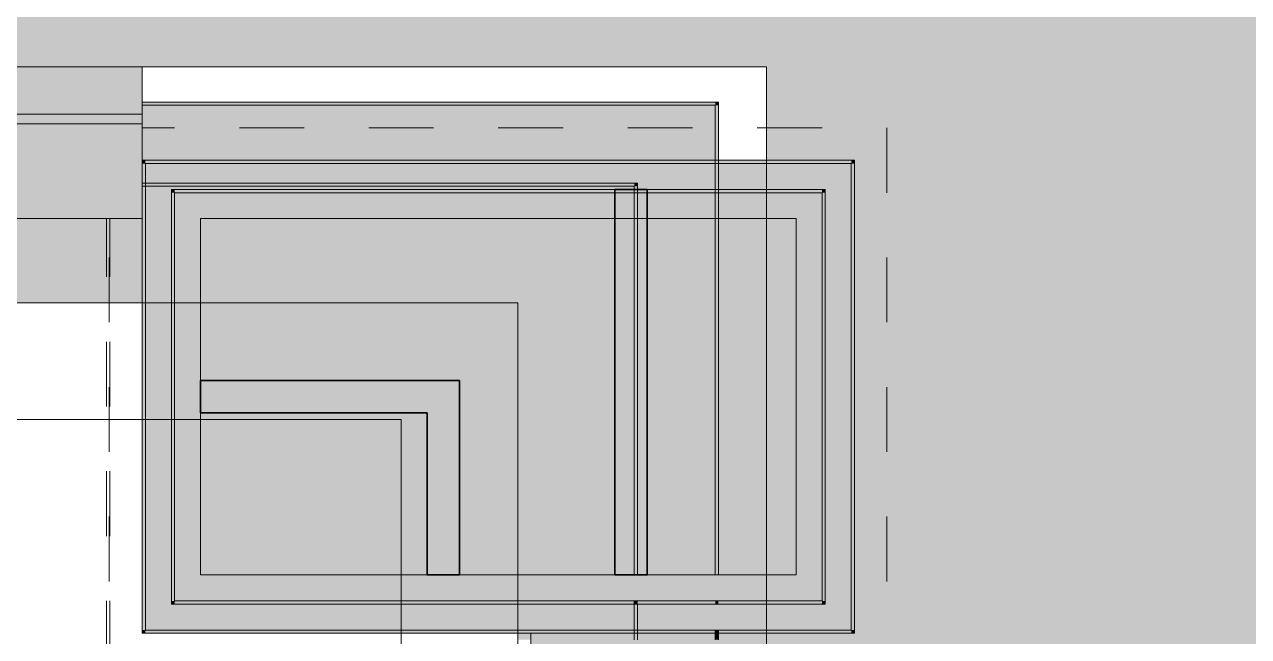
# Model space of a CAD drawing. Header units: metres. Extents: x -208 to 1512, y -277 to 123.
# Drawn here: x 1484.661 to 1486.552, y -240.983 to -240.038 of the extents above; entities that cross this region are included whole.
import ezdxf

# ---------------------------------------------------------------- set-up
doc = ezdxf.new("R2010")
doc.units = ezdxf.units.M
doc.header["$MEASUREMENT"] = 0
doc.linetypes.add('Untersicht', pattern=[0.2, 0.1, -0.1])
doc.linetypes.add('Wipeout_Contour', pattern=[1, 0, -1])
for name, color, linetype in [('110 Wand Aussen', 7, 'Continuous'), ('112 Wand Aussen - Schachtwände', 7, 'Continuous'), ('140 Brüstung', 7, 'Continuous'), ('430 Aufzug', 7, 'Continuous'), ('905 VP Beschriftung Übersicht.Übersicht', 7, 'Continuous')]:
    doc.layers.add(name, color=color, linetype=linetype)

# ---------------------------------------------------------------- blocks, each defined once
blk = doc.blocks.new('Wand_2_3', base_point=(1483.6232, -240.6478))
at = {"color": 254, "linetype": 'Wipeout_Contour', "lineweight": 0, "ltscale": 4513.837302}
blk.add_wipeout([(1485.3732, -240.5178), (1485.4232, -240.5178), (1485.4232, -240.4678)], dxfattribs=at).dxf.layer = '430 Aufzug'
at = {"color": 254, "linetype": 'Wipeout_Contour', "lineweight": 0, "ltscale": 4513.659857}
blk.add_wipeout([(1485.2432, -240.6478), (1485.3732, -240.6478), (1485.3732, -240.5178)], dxfattribs=at).dxf.layer = '430 Aufzug'
at = {"color": 254, "linetype": 'Wipeout_Contour', "lineweight": 0, "ltscale": 6015.152973}
blk.add_wipeout([(1483.4932, -240.4678), (1483.4932, -240.5178), (1485.3732, -240.5178), (1485.3732, -240.4678)], dxfattribs=at).dxf.layer = '430 Aufzug'
at = {"color": 254, "linetype": 'Wipeout_Contour', "lineweight": 0, "ltscale": 4514.607276}
blk.add_wipeout([(1485.3732, -240.4678), (1485.3732, -240.5178), (1485.4232, -240.4678)], dxfattribs=at).dxf.layer = '430 Aufzug'
at = {"color": 254, "linetype": 'Wipeout_Contour', "lineweight": 0, "ltscale": 6015.210534}
blk.add_wipeout([(1485.2432, -240.5178), (1483.6232, -240.5178), (1483.6232, -240.6478), (1485.2432, -240.6478)], dxfattribs=at).dxf.layer = '430 Aufzug'
at = {"layer": '430 Aufzug', "color": 7, "linetype": 'Continuous', "lineweight": 18, "flags": 128}
for points in [[(1485.4232, -240.4678), (1483.4932, -240.4678)], [(1485.4232, -240.4678), (1485.4232, -240.5178)]]:
    blk.add_lwpolyline(points, dxfattribs=at)
at = {"color": 254, "linetype": 'Wipeout_Contour', "lineweight": 0, "ltscale": 4514.337988}
blk.add_wipeout([(1485.2432, -240.5178), (1485.2432, -240.6478), (1485.3732, -240.5178)], dxfattribs=at).dxf.layer = '430 Aufzug'
at = {"layer": '430 Aufzug', "color": 7, "linetype": 'Continuous', "lineweight": 18, "flags": 128}
blk.add_lwpolyline([(1483.6232, -240.6478), (1485.2432, -240.6478)], dxfattribs=at)
blk = doc.blocks.new('Wand_3_3', base_point=(1485.2432, -240.6478))
at = {"color": 254, "linetype": 'Wipeout_Contour', "lineweight": 0, "ltscale": 4515.711774}
blk.add_wipeout([(1485.3732, -242.4217), (1485.3732, -242.4578), (1485.4232, -242.4578)], dxfattribs=at).dxf.layer = '430 Aufzug'
at = {"color": 254, "linetype": 'Wipeout_Contour', "lineweight": 0, "ltscale": 6019.958562}
blk.add_wipeout([(1485.2432, -242.3278), (1485.2432, -242.4578), (1485.3732, -242.4578), (1485.3732, -242.4217)], dxfattribs=at).dxf.layer = '430 Aufzug'
at = {"layer": '430 Aufzug', "color": 7, "linetype": 'Continuous', "lineweight": 18, "flags": 128}
for points in [[(1485.3732, -242.4578), (1485.2432, -242.4578)], [(1485.4232, -242.4578), (1485.3732, -242.4578)]]:
    blk.add_lwpolyline(points, dxfattribs=at)
at = {"color": 254, "linetype": 'Wipeout_Contour', "lineweight": 0, "ltscale": 6019.560009}
blk.add_wipeout([(1485.4232, -242.3278), (1485.4232, -240.5178), (1485.3732, -240.5178), (1485.3732, -242.3278)], dxfattribs=at).dxf.layer = '430 Aufzug'
at = {"layer": '430 Aufzug', "color": 7, "linetype": 'Continuous', "lineweight": 18, "flags": 128}
blk.add_lwpolyline([(1485.4232, -242.3278), (1485.4232, -240.5178)], dxfattribs=at)
at = {"color": 254, "linetype": 'Wipeout_Contour', "lineweight": 0, "ltscale": 6019.246239}
blk.add_wipeout([(1485.3732, -242.3278), (1485.3732, -240.6478), (1485.2432, -240.6478), (1485.2432, -242.3278)], dxfattribs=at).dxf.layer = '430 Aufzug'
at = {"color": 254, "linetype": 'Wipeout_Contour', "lineweight": 0, "ltscale": 4514.344237}
blk.add_wipeout([(1485.2432, -242.3278), (1485.3732, -242.4217), (1485.3732, -242.3278)], dxfattribs=at).dxf.layer = '430 Aufzug'
at = {"layer": '430 Aufzug', "color": 7, "linetype": 'Continuous', "lineweight": 18, "flags": 128}
blk.add_lwpolyline([(1485.2432, -240.6478), (1485.2432, -242.3278)], dxfattribs=at)
blk = doc.blocks.new('Wand_6_3', base_point=(1485.7332, -240.9878))
at = {"layer": '110 Wand Aussen', "linetype": 'Continuous', "lineweight": 0, "true_color": 0x000000}
for points in [[(1485.7282, -240.1628), (1485.7282, -240.8878), (1485.7332, -240.8878), (1485.7332, -240.1628)], [(1485.6032, -240.2878), (1485.6032, -240.8878), (1485.6082, -240.8878), (1485.6082, -240.2878)], [(1485.6082, -240.2828), (1485.6082, -240.8878), (1485.7282, -240.8878), (1485.7282, -240.2828)], [(1485.4232, -240.4678), (1485.4232, -240.8878), (1485.6032, -240.8878), (1485.6032, -240.4678)], [(1485.4232, -240.9278), (1485.4232, -240.9878), (1485.6032, -240.9878), (1485.6032, -240.9278)], [(1485.6032, -240.9278), (1485.6032, -240.9328), (1485.6082, -240.9328), (1485.6082, -240.9278)], [(1485.6032, -240.9328), (1485.6032, -240.9878), (1485.6082, -240.9878), (1485.6082, -240.9328)], [(1485.6082, -240.9328), (1485.6082, -240.9728), (1485.7282, -240.9728), (1485.7282, -240.9328)], [(1485.6082, -240.9728), (1485.6082, -240.9878), (1485.7282, -240.9878), (1485.7282, -240.9728)], [(1485.7282, -240.9728), (1485.7282, -240.9878), (1485.7332, -240.9878), (1485.7332, -240.9728)]]:
    blk.add_hatch(color=18, dxfattribs=at).paths.add_polyline_path(points)
at = {"layer": '110 Wand Aussen', "color": 7, "linetype": 'Continuous', "lineweight": 13}
for p, q in [((1485.7282, -240.2828), (1485.7282, -240.1628)), ((1485.6082, -240.2878), (1485.6082, -240.2828)), ((1485.6082, -240.8878), (1485.6082, -240.2878)), ((1485.7282, -240.8878), (1485.7282, -240.2828)), ((1485.6032, -240.8878), (1485.4232, -240.8878)), ((1485.6082, -240.8878), (1485.6032, -240.8878)), ((1485.7282, -240.8878), (1485.6082, -240.8878)), ((1485.7332, -240.8878), (1485.7282, -240.8878)), ((1485.4232, -240.9278), (1485.6032, -240.9278)), ((1485.6032, -240.9278), (1485.6082, -240.9278)), ((1485.6082, -240.9328), (1485.7282, -240.9328)), ((1485.6082, -240.9878), (1485.6082, -240.9328)), ((1485.7282, -240.9728), (1485.7332, -240.9728)), ((1485.7282, -240.9878), (1485.7282, -240.9728))]:
    blk.add_line(p, q, dxfattribs=at)
at = {"layer": '110 Wand Aussen', "color": 7, "linetype": 'Continuous', "lineweight": 18}
for p, q in [((1485.6032, -240.4678), (1485.6032, -240.2878)), ((1485.6032, -240.8878), (1485.6032, -240.4678)), ((1485.6032, -240.9878), (1485.6032, -240.9278))]:
    blk.add_line(p, q, dxfattribs=at)
at = {"layer": '110 Wand Aussen', "color": 7, "linetype": 'Continuous', "lineweight": 13, "flags": 128}
for points in [[(1485.7332, -240.8878), (1485.7332, -240.1628)], [(1485.7332, -240.9878), (1485.7332, -240.9728)]]:
    blk.add_lwpolyline(points, dxfattribs=at)
at = {"layer": '110 Wand Aussen', "color": 7, "linetype": 'Continuous', "lineweight": 18, "flags": 128}
blk.add_lwpolyline([(1485.4232, -240.4678), (1485.4232, -240.9878)], dxfattribs=at)
blk = doc.blocks.new('Dachfläche_81_3', base_point=(1485.9932, -240.1978))
at = {"layer": '112 Wand Aussen - Schachtwände', "color": 7, "linetype": 'Untersicht', "lineweight": 13, "flags": 128}
for points in [[(1484.7932, -240.1978), (1484.7923, -240.1978), (1484.7879, -240.1978)], [(1484.7879, -241.0278), (1484.7879, -240.1978)], [(1484.7923, -240.1978), (1484.7923, -241.0278)], [(1484.7932, -240.1978), (1485.9932, -240.1978)], [(1484.7932, -241.0278), (1484.7932, -240.1978)], [(1485.9932, -240.1978), (1485.9932, -241.0278)], [(1484.7932, -241.0278), (1484.7923, -241.0278), (1484.7879, -241.0278)], [(1485.9932, -241.0278), (1484.7932, -241.0278)]]:
    blk.add_lwpolyline(points, dxfattribs=at)
blk = doc.blocks.new('Wand_61_3', base_point=(1483.1332, -240.1578))
at = {"layer": '110 Wand Aussen', "linetype": 'Continuous', "lineweight": 0, "true_color": 0x000000}
for points in [[(1483.1382, -240.1628), (1483.1332, -240.1578), (1483.1332, -240.1628)], [(1483.1382, -240.1578), (1483.1332, -240.1578), (1483.1382, -240.1628)], [(1483.1382, -240.1628), (1484.8432, -240.1628), (1484.8432, -240.1578), (1483.1382, -240.1578)], [(1483.2582, -240.2828), (1483.1382, -240.1628), (1483.1382, -240.2828)], [(1483.2582, -240.1628), (1483.1382, -240.1628), (1483.2582, -240.2828)], [(1483.2582, -240.2828), (1484.8432, -240.2828), (1484.8432, -240.1628), (1483.2582, -240.1628)], [(1483.2632, -240.2878), (1483.2582, -240.2828), (1483.2582, -240.2878)], [(1483.2632, -240.2828), (1483.2582, -240.2828), (1483.2632, -240.2878)], [(1483.2632, -240.2878), (1484.8432, -240.2878), (1484.8432, -240.2828), (1483.2632, -240.2828)], [(1483.4432, -240.4678), (1483.2632, -240.2878), (1483.2632, -240.4678)], [(1483.4432, -240.2878), (1483.2632, -240.2878), (1483.4432, -240.4678)], [(1483.4432, -240.4678), (1484.8432, -240.4678), (1484.8432, -240.2878), (1483.4432, -240.2878)]]:
    blk.add_hatch(color=18, dxfattribs=at).paths.add_polyline_path(points)
at = {"layer": '110 Wand Aussen', "color": 7, "linetype": 'Continuous', "lineweight": 13}
for p, q in [((1483.1382, -240.1628), (1483.1382, -240.2828)), ((1483.2582, -240.1628), (1483.1382, -240.1628)), ((1484.8432, -240.1628), (1483.2582, -240.1628)), ((1483.2582, -240.2828), (1483.2582, -240.2878)), ((1483.2632, -240.2828), (1483.2582, -240.2828)), ((1484.8432, -240.2828), (1483.2632, -240.2828))]:
    blk.add_line(p, q, dxfattribs=at)
at = {"layer": '110 Wand Aussen', "color": 7, "linetype": 'Continuous', "lineweight": 18}
for p, q in [((1483.2632, -240.2878), (1483.2632, -240.4678)), ((1483.4432, -240.2878), (1483.2632, -240.2878)), ((1484.8432, -240.2878), (1483.4432, -240.2878))]:
    blk.add_line(p, q, dxfattribs=at)
at = {"layer": '110 Wand Aussen', "color": 7, "linetype": 'Continuous', "lineweight": 13, "flags": 128}
for points in [[(1483.1332, -240.1578), (1483.1332, -240.1628)], [(1484.8432, -240.1578), (1483.1332, -240.1578)]]:
    blk.add_lwpolyline(points, dxfattribs=at)
at = {"layer": '110 Wand Aussen', "color": 7, "linetype": 'Continuous', "lineweight": 18, "flags": 128}
blk.add_lwpolyline([(1483.4432, -240.4678), (1484.8432, -240.4678)], dxfattribs=at)
blk = doc.blocks.new('Wand_62_3', base_point=(1484.9332, -240.8878))
at = {"layer": '112 Wand Aussen - Schachtwände', "linetype": 'Continuous', "lineweight": 0, "true_color": 0x000000}
for points in [[(1484.9332, -240.9278), (1485.4432, -240.9278), (1485.4432, -240.8878), (1484.9332, -240.8878)], [(1484.8882, -240.9328), (1484.8882, -240.9728), (1485.4432, -240.9728), (1485.4432, -240.9328)], [(1484.8932, -240.9328), (1485.4432, -240.9328), (1485.4432, -240.9278), (1484.8932, -240.9278)], [(1484.8482, -240.9728), (1484.8482, -240.9778), (1485.4432, -240.9778), (1485.4432, -240.9728)]]:
    blk.add_hatch(color=18, dxfattribs=at).paths.add_polyline_path(points)
at = {"layer": '112 Wand Aussen - Schachtwände', "color": 7, "linetype": 'Continuous', "lineweight": 13}
for p, q in [((1484.8882, -240.9328), (1484.8932, -240.9328)), ((1484.8932, -240.9278), (1484.9332, -240.9278)), ((1484.8932, -240.9328), (1485.4432, -240.9328)), ((1484.9332, -240.9278), (1485.4432, -240.9278)), ((1484.8482, -240.9728), (1484.8882, -240.9728)), ((1484.8882, -240.9728), (1485.4432, -240.9728))]:
    blk.add_line(p, q, dxfattribs=at)
at = {"layer": '112 Wand Aussen - Schachtwände', "color": 7, "linetype": 'Continuous', "lineweight": 13, "flags": 128}
for points in [[(1485.4432, -240.8878), (1484.9332, -240.8878)], [(1484.8482, -240.9778), (1485.4432, -240.9778)]]:
    blk.add_lwpolyline(points, dxfattribs=at)
blk = doc.blocks.new('Wand_63_3', base_point=(1484.9332, -240.6378))
at = {"layer": '112 Wand Aussen - Schachtwände', "linetype": 'Continuous', "lineweight": 0, "true_color": 0x000000}
for points in [[(1484.8432, -240.4678), (1484.8432, -240.6378), (1484.8482, -240.6378), (1484.8482, -240.4678)], [(1484.8482, -240.4678), (1484.8482, -240.6378), (1484.8882, -240.6378), (1484.8882, -240.4678)], [(1484.8882, -240.4678), (1484.8882, -240.6378), (1484.8932, -240.6378), (1484.8932, -240.4678)], [(1484.8932, -240.4678), (1484.8932, -240.6378), (1484.9332, -240.6378), (1484.9332, -240.4678)]]:
    blk.add_hatch(color=18, dxfattribs=at).paths.add_polyline_path(points)
at = {"layer": '112 Wand Aussen - Schachtwände', "color": 7, "linetype": 'Continuous', "lineweight": 13}
for p, q in [((1484.8482, -240.4678), (1484.8482, -240.6378)), ((1484.8882, -240.4678), (1484.8882, -240.6378)), ((1484.8932, -240.4678), (1484.8932, -240.6378))]:
    blk.add_line(p, q, dxfattribs=at)
at = {"layer": '112 Wand Aussen - Schachtwände', "color": 7, "linetype": 'Continuous', "lineweight": 13, "flags": 128}
for points in [[(1484.8432, -240.4678), (1484.8432, -240.6378)], [(1484.9332, -240.6378), (1484.9332, -240.4678)]]:
    blk.add_lwpolyline(points, dxfattribs=at)
blk = doc.blocks.new('Wand_64_3', base_point=(1485.6232, -240.8878))
at = {"layer": '112 Wand Aussen - Schachtwände', "linetype": 'Continuous', "lineweight": 0, "true_color": 0x000000}
for points in [[(1485.4232, -240.8878), (1485.4232, -240.9278), (1485.6032, -240.9278), (1485.6032, -240.8878)], [(1485.6032, -240.8878), (1485.6032, -240.9278), (1485.6082, -240.9278), (1485.6082, -240.8878)], [(1485.6082, -240.8878), (1485.6082, -240.9278), (1485.7282, -240.9278), (1485.7282, -240.8878)], [(1485.8532, -240.8878), (1485.6232, -240.8878), (1485.6232, -240.9278), (1485.8532, -240.9278)], [(1485.7282, -240.8878), (1485.7282, -240.9278), (1485.7332, -240.9278), (1485.7332, -240.8878)], [(1485.6082, -240.9278), (1485.6082, -240.9328), (1485.7282, -240.9328), (1485.7282, -240.9278)], [(1485.8932, -240.9278), (1485.6232, -240.9278), (1485.6232, -240.9328), (1485.8932, -240.9328)], [(1485.8982, -240.9328), (1485.6232, -240.9328), (1485.6232, -240.9728), (1485.8982, -240.9728)], [(1485.7282, -240.9278), (1485.7282, -240.9328), (1485.7332, -240.9328), (1485.7332, -240.9278)], [(1485.7282, -240.9328), (1485.7282, -240.9728), (1485.7332, -240.9728), (1485.7332, -240.9328)], [(1485.9382, -240.9728), (1485.6232, -240.9728), (1485.6232, -240.9778), (1485.9382, -240.9778)]]:
    blk.add_hatch(color=18, dxfattribs=at).paths.add_polyline_path(points)
at = {"layer": '110 Wand Aussen', "color": 7, "linetype": 'Continuous', "lineweight": 13}
for p, q in [((1485.6032, -240.8878), (1485.4232, -240.8878)), ((1485.6082, -240.8878), (1485.6032, -240.8878)), ((1485.7282, -240.8878), (1485.6082, -240.8878)), ((1485.7332, -240.8878), (1485.7282, -240.8878)), ((1485.4232, -240.9278), (1485.6032, -240.9278)), ((1485.6032, -240.9278), (1485.6082, -240.9278)), ((1485.6082, -240.9278), (1485.7282, -240.9278)), ((1485.6082, -240.9328), (1485.7282, -240.9328)), ((1485.7282, -240.9278), (1485.7332, -240.9278)), ((1485.7282, -240.9328), (1485.7332, -240.9328)), ((1485.7282, -240.9728), (1485.7332, -240.9728))]:
    blk.add_line(p, q, dxfattribs=at)
at = {"layer": '112 Wand Aussen - Schachtwände', "color": 7, "linetype": 'Continuous', "lineweight": 13}
for p, q in [((1485.6232, -240.9278), (1485.8532, -240.9278)), ((1485.6232, -240.9328), (1485.8932, -240.9328)), ((1485.8532, -240.9278), (1485.8932, -240.9278)), ((1485.8932, -240.9328), (1485.8982, -240.9328)), ((1485.6232, -240.9728), (1485.8982, -240.9728)), ((1485.8982, -240.9728), (1485.9382, -240.9728))]:
    blk.add_line(p, q, dxfattribs=at)
at = {"layer": '112 Wand Aussen - Schachtwände', "color": 7, "linetype": 'Continuous', "lineweight": 13, "flags": 128}
for points in [[(1485.8532, -240.8878), (1485.6232, -240.8878)], [(1485.6232, -240.9778), (1485.9382, -240.9778)]]:
    blk.add_lwpolyline(points, dxfattribs=at)
blk = doc.blocks.new('Wand_67_3', base_point=(1484.8432, -240.1578))
at = {"layer": '110 Wand Aussen', "linetype": 'Continuous', "lineweight": 0, "true_color": 0x000000}
for points in [[(1485.7282, -240.1578), (1484.8432, -240.1578), (1484.8432, -240.1628), (1485.7282, -240.1628)], [(1485.7282, -240.1628), (1485.7332, -240.1628), (1485.7332, -240.1578)], [(1485.7282, -240.1628), (1485.7332, -240.1578), (1485.7282, -240.1578)], [(1485.6082, -240.1628), (1484.8432, -240.1628), (1484.8432, -240.2828), (1485.6082, -240.2828)], [(1485.6082, -240.2828), (1485.7282, -240.2828), (1485.7282, -240.1628)], [(1485.6082, -240.2828), (1485.7282, -240.1628), (1485.6082, -240.1628)], [(1485.6032, -240.2828), (1484.8432, -240.2828), (1484.8432, -240.2878), (1485.6032, -240.2878)], [(1485.4232, -240.2878), (1484.8432, -240.2878), (1484.8432, -240.4678), (1485.4232, -240.4678)], [(1485.4232, -240.4678), (1485.6032, -240.4678), (1485.6032, -240.2878)], [(1485.4232, -240.4678), (1485.6032, -240.2878), (1485.4232, -240.2878)], [(1485.6032, -240.2878), (1485.6082, -240.2878), (1485.6082, -240.2828)], [(1485.6032, -240.2878), (1485.6082, -240.2828), (1485.6032, -240.2828)]]:
    blk.add_hatch(color=18, dxfattribs=at).paths.add_polyline_path(points)
at = {"layer": '110 Wand Aussen', "color": 7, "linetype": 'Continuous', "lineweight": 13}
for p, q in [((1485.6082, -240.1628), (1484.8432, -240.1628)), ((1485.7282, -240.1628), (1485.6082, -240.1628)), ((1485.7282, -240.2828), (1485.7282, -240.1628)), ((1485.6032, -240.2828), (1484.8432, -240.2828)), ((1485.6082, -240.2828), (1485.6032, -240.2828)), ((1485.6082, -240.2878), (1485.6082, -240.2828))]:
    blk.add_line(p, q, dxfattribs=at)
at = {"layer": '110 Wand Aussen', "color": 7, "linetype": 'Continuous', "lineweight": 18}
for p, q in [((1485.4232, -240.2878), (1484.8432, -240.2878)), ((1485.6032, -240.2878), (1485.4232, -240.2878)), ((1485.6032, -240.4678), (1485.6032, -240.2878))]:
    blk.add_line(p, q, dxfattribs=at)
at = {"layer": '110 Wand Aussen', "color": 7, "linetype": 'Continuous', "lineweight": 13, "flags": 128}
for points in [[(1485.7332, -240.1578), (1484.8432, -240.1578)], [(1485.7332, -240.1578), (1485.7332, -240.1628)]]:
    blk.add_lwpolyline(points, dxfattribs=at)
at = {"layer": '110 Wand Aussen', "color": 7, "linetype": 'Continuous', "lineweight": 18, "flags": 128}
blk.add_lwpolyline([(1484.8432, -240.4678), (1485.4232, -240.4678)], dxfattribs=at)
blk = doc.blocks.new('Wand_76_3', base_point=(1484.9332, -240.8878))
at = {"layer": '112 Wand Aussen - Schachtwände', "linetype": 'Continuous', "lineweight": 0, "true_color": 0x000000}
for points in [[(1484.8482, -240.9728), (1484.8482, -240.6378), (1484.8432, -240.6378), (1484.8432, -240.9728)], [(1484.8882, -240.9328), (1484.8882, -240.6378), (1484.8482, -240.6378), (1484.8482, -240.9328)], [(1484.8932, -240.9278), (1484.8932, -240.6378), (1484.8882, -240.6378), (1484.8882, -240.9278)], [(1484.9332, -240.8878), (1484.9332, -240.6378), (1484.8932, -240.6378), (1484.8932, -240.8878)], [(1484.9332, -240.8878), (1484.8932, -240.9278), (1484.9332, -240.9278)], [(1484.8932, -240.8878), (1484.8932, -240.9278), (1484.9332, -240.8878)], [(1484.8482, -240.9728), (1484.8882, -240.9728), (1484.8882, -240.9328)], [(1484.8482, -240.9328), (1484.8482, -240.9728), (1484.8882, -240.9328)], [(1484.8932, -240.9278), (1484.8882, -240.9328), (1484.8932, -240.9328)], [(1484.8882, -240.9278), (1484.8882, -240.9328), (1484.8932, -240.9278)], [(1484.8432, -240.9778), (1484.8482, -240.9778), (1484.8482, -240.9728)], [(1484.8432, -240.9728), (1484.8432, -240.9778), (1484.8482, -240.9728)]]:
    blk.add_hatch(color=18, dxfattribs=at).paths.add_polyline_path(points)
at = {"layer": '112 Wand Aussen - Schachtwände', "color": 7, "linetype": 'Continuous', "lineweight": 13}
for p, q in [((1484.8482, -240.6378), (1484.8482, -240.9328)), ((1484.8882, -240.6378), (1484.8882, -240.9278)), ((1484.8932, -240.6378), (1484.8932, -240.8878)), ((1484.8932, -240.8878), (1484.8932, -240.9278)), ((1484.8482, -240.9328), (1484.8482, -240.9728)), ((1484.8882, -240.9278), (1484.8882, -240.9328)), ((1484.8882, -240.9328), (1484.8932, -240.9328)), ((1484.8932, -240.9278), (1484.9332, -240.9278)), ((1484.8482, -240.9728), (1484.8882, -240.9728))]:
    blk.add_line(p, q, dxfattribs=at)
at = {"layer": '112 Wand Aussen - Schachtwände', "color": 7, "linetype": 'Continuous', "lineweight": 13, "flags": 128}
for points in [[(1484.8432, -240.6378), (1484.8432, -240.9778)], [(1484.9332, -240.8878), (1484.9332, -240.6378)], [(1484.8432, -240.9778), (1484.8482, -240.9778)]]:
    blk.add_lwpolyline(points, dxfattribs=at)
blk = doc.blocks.new('Wand_77_3', base_point=(1485.8532, -240.8878))
at = {"layer": '112 Wand Aussen - Schachtwände', "linetype": 'Continuous', "lineweight": 0, "true_color": 0x000000}
for points in [[(1485.8982, -240.2928), (1485.9382, -240.2528), (1485.8982, -240.2528)], [(1485.8982, -240.2928), (1485.9382, -240.2928), (1485.9382, -240.2528)], [(1485.9382, -240.2528), (1485.9432, -240.2478), (1485.9382, -240.2478)], [(1485.9382, -240.2528), (1485.9432, -240.2528), (1485.9432, -240.2478)], [(1485.9382, -240.2528), (1485.9382, -240.9728), (1485.9432, -240.9728), (1485.9432, -240.2528)], [(1485.8932, -240.2978), (1485.8982, -240.2928), (1485.8932, -240.2928)], [(1485.8932, -240.2978), (1485.8982, -240.2978), (1485.8982, -240.2928)], [(1485.8982, -240.2928), (1485.8982, -240.9328), (1485.9382, -240.9328), (1485.9382, -240.2928)], [(1485.8532, -240.3378), (1485.8932, -240.2978), (1485.8532, -240.2978)], [(1485.8532, -240.3378), (1485.8932, -240.3378), (1485.8932, -240.2978)], [(1485.8932, -240.2978), (1485.8932, -240.9278), (1485.8982, -240.9278), (1485.8982, -240.2978)], [(1485.8532, -240.3378), (1485.8532, -240.8878), (1485.8932, -240.8878), (1485.8932, -240.3378)], [(1485.8532, -240.9278), (1485.8932, -240.9278), (1485.8532, -240.8878)], [(1485.8532, -240.8878), (1485.8932, -240.9278), (1485.8932, -240.8878)], [(1485.8932, -240.9328), (1485.8982, -240.9328), (1485.8932, -240.9278)], [(1485.8932, -240.9278), (1485.8982, -240.9328), (1485.8982, -240.9278)], [(1485.8982, -240.9728), (1485.9382, -240.9728), (1485.8982, -240.9328)], [(1485.9382, -240.9328), (1485.8982, -240.9328), (1485.9382, -240.9728)], [(1485.9382, -240.9728), (1485.9382, -240.9778), (1485.9432, -240.9778)], [(1485.9382, -240.9728), (1485.9432, -240.9778), (1485.9432, -240.9728)]]:
    blk.add_hatch(color=18, dxfattribs=at).paths.add_polyline_path(points)
at = {"layer": '112 Wand Aussen - Schachtwände', "color": 7, "linetype": 'Continuous', "lineweight": 13}
for p, q in [((1485.9382, -240.2528), (1485.8982, -240.2528)), ((1485.9382, -240.2928), (1485.9382, -240.2528)), ((1485.8982, -240.2928), (1485.8932, -240.2928)), ((1485.8982, -240.2978), (1485.8982, -240.2928)), ((1485.9382, -240.9328), (1485.9382, -240.2928)), ((1485.8932, -240.2978), (1485.8532, -240.2978)), ((1485.8932, -240.3378), (1485.8932, -240.2978)), ((1485.8982, -240.9278), (1485.8982, -240.2978)), ((1485.8932, -240.8878), (1485.8932, -240.3378)), ((1485.8932, -240.9278), (1485.8932, -240.8878)), ((1485.8532, -240.9278), (1485.8932, -240.9278)), ((1485.8932, -240.9328), (1485.8982, -240.9328)), ((1485.8982, -240.9328), (1485.8982, -240.9278)), ((1485.9382, -240.9728), (1485.9382, -240.9328)), ((1485.8982, -240.9728), (1485.9382, -240.9728))]:
    blk.add_line(p, q, dxfattribs=at)
at = {"layer": '112 Wand Aussen - Schachtwände', "color": 7, "linetype": 'Continuous', "lineweight": 13, "flags": 128}
for points in [[(1485.9432, -240.2478), (1485.9382, -240.2478)], [(1485.9432, -240.9778), (1485.9432, -240.2478)], [(1485.8532, -240.3378), (1485.8532, -240.8878)], [(1485.9432, -240.9778), (1485.9382, -240.9778)]]:
    blk.add_lwpolyline(points, dxfattribs=at)
blk = doc.blocks.new('Wand_81_3', base_point=(1483.2632, -240.2878))
at = {"color": 254, "linetype": 'Wipeout_Contour', "lineweight": 0, "ltscale": 4508.235038}
blk.add_wipeout([(1483.3132, -240.3378), (1483.167, -240.1917), (1483.167, -240.3378)], dxfattribs=at).dxf.layer = '140 Brüstung'
at = {"color": 254, "linetype": 'Wipeout_Contour', "lineweight": 0, "ltscale": 4508.011988}
blk.add_wipeout([(1483.167, -240.1917), (1483.152, -240.1767), (1483.152, -240.1917)], dxfattribs=at).dxf.layer = '140 Brüstung'
at = {"color": 254, "linetype": 'Wipeout_Contour', "lineweight": 0, "ltscale": 6013.605353}
blk.add_wipeout([(1483.3132, -240.3378), (1484.8432, -240.3378), (1484.8432, -240.1917), (1483.3132, -240.1917)], dxfattribs=at).dxf.layer = '140 Brüstung'
at = {"layer": '140 Brüstung', "color": 7, "linetype": 'Continuous', "lineweight": 18, "flags": 128}
blk.add_lwpolyline([(1484.8432, -240.3378), (1484.8432, -240.3378)], dxfattribs=at)
at = {"color": 254, "linetype": 'Wipeout_Contour', "lineweight": 0, "ltscale": 4507.836114}
blk.add_wipeout([(1483.152, -240.1767), (1483.0788, -240.1034), (1483.0788, -240.1767)], dxfattribs=at).dxf.layer = '140 Brüstung'
at = {"color": 254, "linetype": 'Wipeout_Contour', "lineweight": 0, "ltscale": 4507.208913}
blk.add_wipeout([(1483.3132, -240.1917), (1483.167, -240.1917), (1483.3132, -240.3378)], dxfattribs=at).dxf.layer = '140 Brüstung'
at = {"layer": '140 Brüstung', "color": 7, "linetype": 'Continuous', "lineweight": 18}
blk.add_line((1483.3132, -240.3378), (1484.8432, -240.3378), dxfattribs=at)
at = {"layer": '140 Brüstung', "color": 7, "linetype": 'Continuous', "lineweight": 18, "flags": 128}
blk.add_lwpolyline([(1483.3132, -240.3378), (1484.8432, -240.3378)], dxfattribs=at)
at = {"color": 254, "linetype": 'Wipeout_Contour', "lineweight": 0, "ltscale": 6013.265278}
blk.add_wipeout([(1483.167, -240.1917), (1484.8432, -240.1917), (1484.8432, -240.1767), (1483.167, -240.1767)], dxfattribs=at).dxf.layer = '140 Brüstung'
at = {"layer": '140 Brüstung', "color": 7, "linetype": 'Continuous', "lineweight": 18, "flags": 128}
blk.add_lwpolyline([(1484.8432, -240.1917), (1484.8432, -240.3378)], dxfattribs=at)
at = {"color": 254, "linetype": 'Wipeout_Contour', "lineweight": 0, "ltscale": 4506.877399}
blk.add_wipeout([(1483.167, -240.1767), (1483.152, -240.1767), (1483.167, -240.1917)], dxfattribs=at).dxf.layer = '140 Brüstung'
at = {"layer": '140 Brüstung', "color": 7, "linetype": 'Continuous', "lineweight": 18}
blk.add_line((1483.167, -240.1917), (1484.8432, -240.1917), dxfattribs=at)
at = {"color": 254, "linetype": 'Wipeout_Contour', "lineweight": 0, "ltscale": 6013.207486}
blk.add_wipeout([(1483.152, -240.1767), (1484.8432, -240.1767), (1484.8432, -240.1034), (1483.152, -240.1034)], dxfattribs=at).dxf.layer = '140 Brüstung'
at = {"layer": '140 Brüstung', "color": 7, "linetype": 'Continuous', "lineweight": 18, "flags": 128}
for points in [[(1484.8432, -240.1034), (1484.8432, -240.1767)], [(1484.8432, -240.1767), (1484.8432, -240.1917)]]:
    blk.add_lwpolyline(points, dxfattribs=at)
at = {"color": 254, "linetype": 'Wipeout_Contour', "lineweight": 0, "ltscale": 4506.749711}
blk.add_wipeout([(1483.152, -240.1034), (1483.0788, -240.1034), (1483.152, -240.1767)], dxfattribs=at).dxf.layer = '140 Brüstung'
at = {"layer": '140 Brüstung', "color": 7, "linetype": 'Continuous', "lineweight": 18}
blk.add_line((1483.152, -240.1767), (1484.8432, -240.1767), dxfattribs=at)
at = {"layer": '140 Brüstung', "color": 7, "linetype": 'Continuous', "lineweight": 18, "flags": 128}
for points in [[(1483.0788, -240.1034), (1483.0788, -240.1767)], [(1484.8432, -240.1034), (1483.0788, -240.1034)]]:
    blk.add_lwpolyline(points, dxfattribs=at)
blk = doc.blocks.new('Wand_82_3', base_point=(1484.9332, -240.3378))
at = {"layer": '112 Wand Aussen - Schachtwände', "linetype": 'Continuous', "lineweight": 0, "true_color": 0x000000}
for points in [[(1484.8482, -240.2528), (1484.8432, -240.2478), (1484.8432, -240.2528)], [(1484.8482, -240.2478), (1484.8432, -240.2478), (1484.8482, -240.2528)], [(1484.8482, -240.2528), (1485.7532, -240.2528), (1485.7532, -240.2478), (1484.8482, -240.2478)], [(1484.8882, -240.2928), (1484.8482, -240.2528), (1484.8482, -240.2928)], [(1484.8882, -240.2528), (1484.8482, -240.2528), (1484.8882, -240.2928)], [(1484.8882, -240.2928), (1485.7532, -240.2928), (1485.7532, -240.2528), (1484.8882, -240.2528)], [(1484.8932, -240.2978), (1484.8882, -240.2928), (1484.8882, -240.2978)], [(1484.8932, -240.2928), (1484.8882, -240.2928), (1484.8932, -240.2978)], [(1484.8932, -240.2978), (1485.7532, -240.2978), (1485.7532, -240.2928), (1484.8932, -240.2928)], [(1484.9332, -240.3378), (1484.8932, -240.2978), (1484.8932, -240.3378)], [(1484.9332, -240.2978), (1484.8932, -240.2978), (1484.9332, -240.3378)], [(1484.9332, -240.3378), (1485.7532, -240.3378), (1485.7532, -240.2978), (1484.9332, -240.2978)]]:
    blk.add_hatch(color=18, dxfattribs=at).paths.add_polyline_path(points)
at = {"layer": '112 Wand Aussen - Schachtwände', "color": 7, "linetype": 'Continuous', "lineweight": 13}
for p, q in [((1484.8482, -240.2528), (1484.8482, -240.2928)), ((1484.8882, -240.2528), (1484.8482, -240.2528)), ((1485.7532, -240.2528), (1484.8882, -240.2528)), ((1484.8882, -240.2928), (1484.8882, -240.2978)), ((1484.8932, -240.2928), (1484.8882, -240.2928)), ((1485.7532, -240.2928), (1484.8932, -240.2928)), ((1484.8932, -240.2978), (1484.8932, -240.3378)), ((1484.9332, -240.2978), (1484.8932, -240.2978)), ((1485.7532, -240.2978), (1484.9332, -240.2978))]:
    blk.add_line(p, q, dxfattribs=at)
at = {"layer": '112 Wand Aussen - Schachtwände', "color": 7, "linetype": 'Continuous', "lineweight": 13, "flags": 128}
for points in [[(1484.8432, -240.2478), (1484.8432, -240.2528)], [(1485.7532, -240.2478), (1484.8432, -240.2478)], [(1484.9332, -240.3378), (1485.7532, -240.3378)]]:
    blk.add_lwpolyline(points, dxfattribs=at)
blk = doc.blocks.new('Wand_83_3', base_point=(1484.9332, -240.4678))
at = {"layer": '112 Wand Aussen - Schachtwände', "linetype": 'Continuous', "lineweight": 0, "true_color": 0x000000}
for points in [[(1484.8432, -240.2528), (1484.8432, -240.4678), (1484.8482, -240.4678), (1484.8482, -240.2528)], [(1484.8482, -240.2928), (1484.8482, -240.4678), (1484.8882, -240.4678), (1484.8882, -240.2928)], [(1484.8882, -240.2978), (1484.8882, -240.4678), (1484.8932, -240.4678), (1484.8932, -240.2978)], [(1484.8932, -240.3378), (1484.8932, -240.4678), (1484.9332, -240.4678), (1484.9332, -240.3378)]]:
    blk.add_hatch(color=18, dxfattribs=at).paths.add_polyline_path(points)
at = {"layer": '112 Wand Aussen - Schachtwände', "color": 7, "linetype": 'Continuous', "lineweight": 13}
for p, q in [((1484.8482, -240.2528), (1484.8482, -240.2928)), ((1484.8482, -240.2928), (1484.8482, -240.4678)), ((1484.8882, -240.2928), (1484.8882, -240.2978)), ((1484.8882, -240.2978), (1484.8882, -240.4678)), ((1484.8932, -240.2978), (1484.8932, -240.3378)), ((1484.8932, -240.3378), (1484.8932, -240.4678))]:
    blk.add_line(p, q, dxfattribs=at)
at = {"layer": '112 Wand Aussen - Schachtwände', "color": 7, "linetype": 'Continuous', "lineweight": 13, "flags": 128}
for points in [[(1484.8432, -240.2528), (1484.8432, -240.4678)], [(1484.9332, -240.4678), (1484.9332, -240.3378)]]:
    blk.add_lwpolyline(points, dxfattribs=at)
blk = doc.blocks.new('Wand_84_3', base_point=(1485.4432, -240.8878))
at = {"layer": '112 Wand Aussen - Schachtwände', "linetype": 'Continuous', "lineweight": 0, "true_color": 0x000000}
for points in [[(1485.4432, -240.9278), (1485.6232, -240.9278), (1485.6232, -240.8878), (1485.4432, -240.8878)], [(1485.4432, -240.9328), (1485.6232, -240.9328), (1485.6232, -240.9278), (1485.4432, -240.9278)], [(1485.4432, -240.9728), (1485.6232, -240.9728), (1485.6232, -240.9328), (1485.4432, -240.9328)], [(1485.4432, -240.9778), (1485.6232, -240.9778), (1485.6232, -240.9728), (1485.4432, -240.9728)]]:
    blk.add_hatch(color=18, dxfattribs=at).paths.add_polyline_path(points)
at = {"layer": '112 Wand Aussen - Schachtwände', "color": 7, "linetype": 'Continuous', "lineweight": 13}
for p, q in [((1485.4432, -240.9278), (1485.6232, -240.9278)), ((1485.4432, -240.9328), (1485.6232, -240.9328)), ((1485.4432, -240.9728), (1485.6232, -240.9728))]:
    blk.add_line(p, q, dxfattribs=at)
at = {"layer": '112 Wand Aussen - Schachtwände', "color": 7, "linetype": 'Continuous', "lineweight": 13, "flags": 128}
for points in [[(1485.6232, -240.8878), (1485.4432, -240.8878)], [(1485.4432, -240.9778), (1485.6232, -240.9778)]]:
    blk.add_lwpolyline(points, dxfattribs=at)
blk = doc.blocks.new('Wand_85_3', base_point=(1485.2832, -240.8878))
at = {"layer": '112 Wand Aussen - Schachtwände', "linetype": 'Continuous', "lineweight": 0, "true_color": 0x000000}
for points in [[(1485.2832, -240.6378), (1485.3332, -240.5878), (1485.2832, -240.5878)], [(1485.2832, -240.6378), (1485.3332, -240.6378), (1485.3332, -240.5878)], [(1485.2832, -240.6378), (1485.2832, -240.8878), (1485.3332, -240.8878), (1485.3332, -240.6378)]]:
    blk.add_hatch(color=18, dxfattribs=at).paths.add_polyline_path(points)
at = {"layer": '112 Wand Aussen - Schachtwände', "color": 7, "linetype": 'Continuous', "lineweight": 35, "flags": 128}
for points in [[(1485.3332, -240.5878), (1485.2832, -240.5878)], [(1485.3332, -240.8878), (1485.3332, -240.5878)], [(1485.2832, -240.6378), (1485.2832, -240.8878)], [(1485.3332, -240.8878), (1485.2832, -240.8878)]]:
    blk.add_lwpolyline(points, dxfattribs=at)
blk = doc.blocks.new('Wand_86_3', base_point=(1485.2832, -240.6378))
at = {"layer": '112 Wand Aussen - Schachtwände', "linetype": 'Continuous', "lineweight": 0, "true_color": 0x000000}
blk.add_hatch(color=18, dxfattribs=at).paths.add_polyline_path([(1485.2832, -240.5878), (1484.9332, -240.5878), (1484.9332, -240.6378), (1485.2832, -240.6378)])
at = {"layer": '112 Wand Aussen - Schachtwände', "color": 7, "linetype": 'Continuous', "lineweight": 35, "flags": 128}
for points in [[(1485.2832, -240.5878), (1484.9332, -240.5878)], [(1484.9332, -240.5878), (1484.9332, -240.6378)], [(1484.9332, -240.6378), (1485.2832, -240.6378)]]:
    blk.add_lwpolyline(points, dxfattribs=at)
blk = doc.blocks.new('Wand_87_3', base_point=(1485.7532, -240.3378))
at = {"layer": '112 Wand Aussen - Schachtwände', "linetype": 'Continuous', "lineweight": 0, "true_color": 0x000000}
for points in [[(1485.9382, -240.2478), (1485.7532, -240.2478), (1485.7532, -240.2528), (1485.9382, -240.2528)], [(1485.8982, -240.2528), (1485.7532, -240.2528), (1485.7532, -240.2928), (1485.8982, -240.2928)], [(1485.8932, -240.2928), (1485.7532, -240.2928), (1485.7532, -240.2978), (1485.8932, -240.2978)], [(1485.8532, -240.2978), (1485.7532, -240.2978), (1485.7532, -240.3378), (1485.8532, -240.3378)]]:
    blk.add_hatch(color=18, dxfattribs=at).paths.add_polyline_path(points)
at = {"layer": '112 Wand Aussen - Schachtwände', "color": 7, "linetype": 'Continuous', "lineweight": 13}
for p, q in [((1485.8982, -240.2528), (1485.7532, -240.2528)), ((1485.9382, -240.2528), (1485.8982, -240.2528)), ((1485.8932, -240.2928), (1485.7532, -240.2928)), ((1485.8982, -240.2928), (1485.8932, -240.2928)), ((1485.8532, -240.2978), (1485.7532, -240.2978)), ((1485.8932, -240.2978), (1485.8532, -240.2978))]:
    blk.add_line(p, q, dxfattribs=at)
at = {"layer": '112 Wand Aussen - Schachtwände', "color": 7, "linetype": 'Continuous', "lineweight": 13, "flags": 128}
for points in [[(1485.9382, -240.2478), (1485.7532, -240.2478)], [(1485.7532, -240.3378), (1485.8532, -240.3378)]]:
    blk.add_lwpolyline(points, dxfattribs=at)
blk = doc.blocks.new('Wand_89_3', base_point=(1485.6232, -240.2928))
at = {"layer": '112 Wand Aussen - Schachtwände', "linetype": 'Continuous', "lineweight": 0, "true_color": 0x000000}
blk.add_hatch(color=18, dxfattribs=at).paths.add_polyline_path([(1485.5732, -240.2928), (1485.5732, -240.8878), (1485.6232, -240.8878), (1485.6232, -240.2928)])
at = {"layer": '112 Wand Aussen - Schachtwände', "color": 7, "linetype": 'Continuous', "lineweight": 35, "flags": 128}
for points in [[(1485.5732, -240.2928), (1485.5732, -240.8878)], [(1485.6232, -240.2928), (1485.5732, -240.2928)], [(1485.6232, -240.8878), (1485.6232, -240.2928)], [(1485.5732, -240.8878), (1485.6232, -240.8878)]]:
    blk.add_lwpolyline(points, dxfattribs=at)

msp = doc.modelspace()

# ---------------------------------------------------------------- hatches: boundary and pattern name
at = {"layer": '905 VP Beschriftung Übersicht.Übersicht', "linetype": 'Continuous', "lineweight": 0}
for points in [[(1485.6232, -240.8878), (1485.6232, -240.3378), (1485.8532, -240.3378), (1485.8532, -240.8878)], [(1485.4432, -240.9778), (1485.8073, -240.9778), (1485.8073, -243.8778), (1485.4432, -243.8778), (1485.4432, -243.5126), (1485.5174, -243.5126), (1485.5174, -242.3636), (1485.4432, -242.3636)]]:
    msp.add_hatch(color=255, dxfattribs=at).paths.add_polyline_path(points)

# ---------------------------------------------------------------- linework, layer by layer
at = {"layer": '905 VP Beschriftung Übersicht.Übersicht', "color": 7, "linetype": 'Continuous', "lineweight": 13, "flags": 128}
for points in [[(1485.6232, -240.8878), (1485.8532, -240.8878), (1485.8532, -240.3378), (1485.6232, -240.3378)], [(1485.6232, -240.8878), (1485.6232, -240.3378), (1485.8532, -240.3378), (1485.8532, -240.8878)], [(1485.4432, -240.9778), (1485.8073, -240.9778), (1485.8073, -243.8778), (1485.4432, -243.8778), (1485.4432, -243.5126), (1485.5174, -243.5126), (1485.5174, -242.3636), (1485.4432, -242.3636)]]:
    msp.add_lwpolyline(points, close=True, dxfattribs=at)

# ---------------------------------------------------------------- block references
at = {"layer": '112 Wand Aussen - Schachtwände', "color": 7, "lineweight": 35}
for name, p in [('Wand_87_3', (1485.7532, -240.3378)), ('Wand_77_3', (1485.8532, -240.8878)), ('Wand_89_3', (1485.6232, -240.2928)), ('Wand_84_3', (1485.4432, -240.8878))]:
    msp.add_blockref(name, p, dxfattribs=at)
at = {"layer": '430 Aufzug', "color": 7, "lineweight": 25}
msp.add_blockref('Wand_2_3', (1483.6232, -240.6478), dxfattribs=at)

# ---------------------------------------------------------------- next in the draw order: block references
at = {"layer": '110 Wand Aussen', "color": 7, "lineweight": 25}
for name, p in [('Wand_61_3', (1483.1332, -240.1578)), ('Wand_67_3', (1484.8432, -240.1578))]:
    msp.add_blockref(name, p, dxfattribs=at)
at = {"layer": '112 Wand Aussen - Schachtwände', "color": 7, "lineweight": 35}
for name, p in [('Wand_63_3', (1484.9332, -240.6378)), ('Wand_76_3', (1484.9332, -240.8878))]:
    msp.add_blockref(name, p, dxfattribs=at)
at = {"layer": '430 Aufzug', "color": 7, "lineweight": 25}
msp.add_blockref('Wand_3_3', (1485.2432, -240.6478), dxfattribs=at)

# ---------------------------------------------------------------- next in the draw order: hatches: boundary and pattern name
at = {"layer": '905 VP Beschriftung Übersicht.Übersicht', "linetype": 'Continuous', "lineweight": 0}
h = msp.add_hatch(color=255, dxfattribs=at)
h.paths.add_polyline_path([(1485.4332, -246.7778), (1485.4332, -245.5078), (1486.1946, -245.5078), (1486.1946, -243.8778), (1485.8073, -243.8778), (1485.8073, -240.1037), (1483.079, -240.1037), (1483.079, -240.3778), (1482.9232, -240.3778), (1482.9232, -241.4078), (1483.079, -241.4078), (1483.079, -242.2578), (1482.7732, -242.2578), (1482.7732, -242.6878), (1483.079, -242.6878), (1483.079, -243.8778), (1482.6832, -243.8778), (1482.6832, -243.6878), (1481.7932, -243.6878), (1481.7932, -241.1499), (1481.4432, -241.1499), (1481.4432, -238.4528), (1486.5732, -238.4528), (1486.5732, -241.0462), (1493.2377, -241.0462), (1493.236, -241.5778), (1492.8199, -241.5778), (1492.8199, -242.5578), (1493.2327, -242.5578), (1493.2186, -246.7973), (1486.8181, -246.7973), (1486.8181, -251.1728), (1481.0282, -251.1728), (1481.0282, -246.7778)])
h.paths.add_polyline_path([(1488.7432, -243.8078), (1489.4432, -243.8078), (1489.4432, -244.2378), (1488.7432, -244.2378)], flags=0)
for points in [[(1484.9332, -240.3378), (1485.5732, -240.3378), (1485.5732, -240.8878), (1485.3332, -240.8878), (1485.3332, -240.5878), (1484.9332, -240.5878)], [(1484.9332, -240.8878), (1484.9332, -240.6378), (1485.2832, -240.6378), (1485.2832, -240.8878)]]:
    msp.add_hatch(color=255, dxfattribs=at).paths.add_polyline_path(points)

# ---------------------------------------------------------------- next in the draw order: linework, layer by layer
at = {"layer": '905 VP Beschriftung Übersicht.Übersicht', "color": 7, "linetype": 'Continuous', "lineweight": 13, "flags": 128}
msp.add_lwpolyline([(1481.0282, -251.1728), (1481.0282, -246.7778), (1485.4332, -246.7778), (1485.4332, -245.5078), (1486.1946, -245.5078), (1486.1946, -243.8778), (1485.8073, -243.8778), (1485.8073, -240.1037), (1483.079, -240.1037), (1483.079, -240.3778), (1482.9232, -240.3778), (1482.9232, -241.4078), (1483.079, -241.4078), (1483.079, -242.2578), (1482.7732, -242.2578), (1482.7732, -242.6878), (1483.079, -242.6878), (1483.079, -243.8778), (1482.6832, -243.8778), (1482.6832, -243.6878), (1481.7932, -243.6878), (1481.7932, -241.1499), (1481.4432, -241.1499), (1481.4432, -238.4528)], dxfattribs=at)
for points in [[(1484.9332, -240.3378), (1485.5732, -240.3378), (1485.5732, -240.8878), (1485.3332, -240.8878), (1485.3332, -240.5878), (1484.9332, -240.5878)], [(1485.2832, -240.5878), (1485.3332, -240.5878), (1485.3332, -240.8878), (1485.5732, -240.8878), (1485.5732, -240.3378), (1484.9332, -240.3378), (1484.9332, -240.5878)], [(1484.9332, -240.6378), (1484.9332, -240.8878), (1485.2832, -240.8878), (1485.2832, -240.6378)], [(1484.9332, -240.8878), (1484.9332, -240.6378), (1485.2832, -240.6378), (1485.2832, -240.8878)]]:
    msp.add_lwpolyline(points, close=True, dxfattribs=at)

# ---------------------------------------------------------------- next in the draw order: block references
at = {"layer": '110 Wand Aussen', "color": 7, "lineweight": 25}
msp.add_blockref('Wand_6_3', (1485.7332, -240.9878), dxfattribs=at)
at = {"layer": '112 Wand Aussen - Schachtwände', "color": 7, "linetype": 'Continuous', "lineweight": 18}
msp.add_blockref('Dachfläche_81_3', (1485.9932, -240.1978), dxfattribs=at)
at = {"layer": '112 Wand Aussen - Schachtwände', "color": 7, "lineweight": 35}
for name, p in [('Wand_86_3', (1485.2832, -240.6378)), ('Wand_85_3', (1485.2832, -240.8878)), ('Wand_62_3', (1484.9332, -240.8878)), ('Wand_64_3', (1485.6232, -240.8878))]:
    msp.add_blockref(name, p, dxfattribs=at)

# ---------------------------------------------------------------- next in the draw order: block references
at = {"layer": '140 Brüstung', "color": 7, "lineweight": 25}
msp.add_blockref('Wand_81_3', (1483.2632, -240.2878), dxfattribs=at)

# ---------------------------------------------------------------- next in the draw order: hatches: boundary and pattern name
at = {"layer": '905 VP Beschriftung Übersicht.Übersicht', "linetype": 'Continuous', "lineweight": 0}
msp.add_hatch(color=255, dxfattribs=at).paths.add_polyline_path([(1483.079, -240.1037), (1484.8432, -240.1037), (1484.8432, -240.4678), (1483.4432, -240.4678), (1483.4432, -242.2578), (1483.079, -242.2578), (1483.079, -241.4078), (1483.3532, -241.4078), (1483.3532, -240.3778), (1483.079, -240.3778)])
h = msp.add_hatch(color=255, dxfattribs=at)
h.paths.add_polyline_path([(1485.9432, -240.2478), (1485.9432, -240.9778), (1484.8432, -240.9778), (1484.8432, -240.2478)])
h.paths.add_polyline_path([(1485.2832, -240.5878), (1485.3332, -240.5878), (1485.3332, -240.8878), (1485.5732, -240.8878), (1485.5732, -240.3378), (1484.9332, -240.3378), (1484.9332, -240.5878)], flags=0)
h.paths.add_polyline_path([(1484.9332, -240.6378), (1484.9332, -240.8878), (1485.2832, -240.8878), (1485.2832, -240.6378)], flags=0)
h.paths.add_polyline_path([(1485.6232, -240.8878), (1485.8532, -240.8878), (1485.8532, -240.3378), (1485.6232, -240.3378)], flags=0)

# ---------------------------------------------------------------- next in the draw order: linework, layer by layer
at = {"layer": '905 VP Beschriftung Übersicht.Übersicht', "color": 7, "linetype": 'Continuous', "lineweight": 13, "flags": 128}
for points in [[(1483.079, -240.1037), (1484.8432, -240.1037), (1484.8432, -240.4678), (1483.4432, -240.4678), (1483.4432, -242.2578), (1483.079, -242.2578), (1483.079, -241.4078), (1483.3532, -241.4078), (1483.3532, -240.3778), (1483.079, -240.3778)], [(1485.9432, -240.2478), (1485.9432, -240.9778), (1484.8432, -240.9778), (1484.8432, -240.2478)]]:
    msp.add_lwpolyline(points, close=True, dxfattribs=at)

# ---------------------------------------------------------------- next in the draw order: block references
at = {"layer": '112 Wand Aussen - Schachtwände', "color": 7, "lineweight": 35}
for name, p in [('Wand_82_3', (1484.9332, -240.3378)), ('Wand_83_3', (1484.9332, -240.4678))]:
    msp.add_blockref(name, p, dxfattribs=at)

doc.saveas('drawing.dxf')
